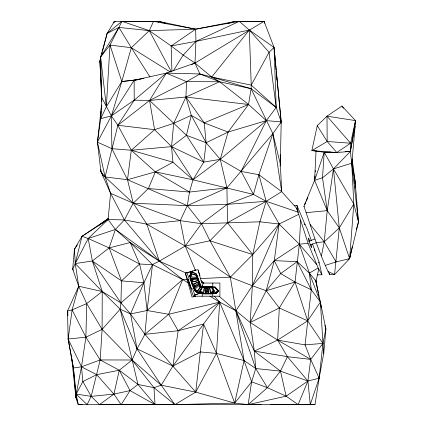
<?xml version="1.0" encoding="UTF-8"?>
<svg xmlns="http://www.w3.org/2000/svg" width="426" height="426" viewBox="0 0 426 426"><rect width="100%" height="100%" fill="white"/><g stroke="black" fill="none" stroke-linecap="round" stroke-linejoin="round"><path stroke-width="0.64" d="M355.146 188.122L355.156 181.492L352.121 159.068M101.574 105.046L97.437 142.146L105.089 176.96L110.6 193.335L108.087 219.544L88.187 238.507L92.351 260.984L102.229 291.522L102.112 329.378L100.179 359.943L91.185 396.361L87.122 404.604L76.201 394.066L73.432 367.979L68.144 339.005L67.526 311.071L78.735 286.245L75.248 263.577L74.459 249.205L81.968 236.345L108.231 218.565M77.324 244.891L74.459 249.205L72.686 269.12L78.735 286.245L86.686 303.573L85.887 337.195L81.499 366.829L82.868 381.552L91.185 396.361L99.476 404.604L174.894 404.636L234.689 403.087L248.118 404.604L251.633 381.829L255.749 368.533L254.317 351.077L250.222 322.509L252.346 285.755L252.735 254.599L259.881 221.808L266.181 201.301L258.907 174.724L272.864 133.636L281.197 121.911L274.062 47.462L264.083 21.3L234.902 21.438L195.662 29.186L149.286 30.629L118.913 27.434L107.123 33.409L100.621 57.031L99.924 61.349L101.702 101.106M294.329 205.753L296.911 205.321L298.264 212.42L296.592 208.202L281.677 191.615L280.345 164.015L281.197 121.911L276.272 71.493M207.302 286.991L207.057 293.578M280.91 123.189L281.197 121.911L276.197 107.448L251.09 88.693L211.706 77.058L199.885 73.948L186.583 81.654L185.928 97.027L173.701 123.332L171.545 146.629L172.929 162.226L155.352 171.88L148.381 188.542L133.216 203.191L124.413 219.907L115.414 229.454L109.125 247.895L121.485 280.872L120.925 302.918L120.169 309.185L137.944 384.438L155.053 404.604L153.951 387.665L132.097 359.997L102.112 329.378L86.686 303.573L72.132 309.894L67.526 311.071L67.931 315.698M330.762 152.061L324.223 152.268L314.601 180.347L303.919 206.227C311.97 229.215 318.584 252.874 329.692 274.637L334.559 274.546L349.613 258.667L358.474 221.978L350.374 151.427L350.614 143.216L355.497 120.611L341.956 106.037L326.987 116.17L317.269 125.681L311.864 150.564L324.223 152.268L336.801 152.519L350.374 151.427L355.092 126.506L355.497 120.611L326.987 116.17L327.179 141.485L336.801 152.519L350.614 143.216L326.987 116.17M187.999 282.784L182.669 279.525L159.308 261.149L124.413 219.907L110.6 193.335L100.887 171.593L100.962 169.612M279.988 165.959L280.345 164.015L272.864 133.636L251.09 88.693L219.614 81.749L199.885 73.948L195.001 63.069L195.912 41.397L195.662 29.186L159.777 21.609L114.269 21.545L107.123 33.409L102.703 50.556M120.925 21.513L153.541 21.353L195.662 29.186L239.258 21.391L249.295 30.028L251.244 85.109L251.09 88.693L248.55 104.487L228.096 132.055L220.263 159.34L226.936 187.845L227.495 222.734L252.735 254.599L230.322 277.166L200.497 278.583M315.719 279.877L325.906 328.915L323.739 353.346L319.138 378.197L314.995 404.604L78.24 404.604L75.919 397.559L71.68 357.994L71.77 356.045M316.044 150.708L314.601 180.347L327.232 210.63L339.298 227.905L349.613 258.667L348.383 259.104M103.364 176.22L100.887 171.593L97.437 142.146L100.685 118.7L101.777 97.687L100.621 57.031L118.913 27.434L121.958 21.311L149.286 30.629L171.161 45.965L183.201 55.066L195.001 63.069L211.706 77.058L219.614 81.749L248.55 104.487L266.335 120.627L281.197 121.911M311.885 404.492L314.995 404.604L310.288 404.546L307.892 381.03L287.406 356.69L277.635 340.108L279.302 307.955L295.048 282.028L299.324 244.194L300.655 220.327L296.592 208.202M150 76.941L131.32 47.701L118.913 27.434L110.004 45.092L106.351 106.718L100.685 118.7L111.394 115.904L134.211 100.169L166.289 73.123L195.001 63.069L264.083 21.3L264.434 23.254M100.685 118.7L101.196 111.548M101.335 109.599L101.612 105.696M325.192 265.446L336.082 261.915L349.613 258.667L353.798 203.979L351.652 161.225M214.416 296.208L219.667 302.14L244.055 360.545L251.633 381.829L234.689 403.087L195.71 392.122L144.909 334.335L130.537 313.919L120.925 302.918L102.229 291.522L78.735 286.245L72.132 309.894L68.144 339.005L81.499 366.829L76.201 394.066L75.919 397.559L77.202 400.499M315 175.778L314.601 180.347L322.514 177.802L333.473 168.893L350.374 151.427L355.497 120.611M315.341 171.864L315.453 170.56M356.328 229.481L358.474 221.978L355.156 181.492L351.876 163.174L355.092 126.506L354.379 125.398M327.983 271.506L334.559 274.546L339.298 227.905L333.473 168.893L324.223 152.268L322.514 177.802L327.232 210.63L324.234 241.819L321.433 255.872M100.887 171.593L105.089 176.96L127.486 179.708L155.352 171.88L192.967 179.809L253.443 194.416L266.181 201.301L279.121 224.012L299.324 244.194L309.372 273.082L311.268 289.733L305.069 344.884L310.719 359.39L319.138 378.197L310.288 404.546L298.147 404.604L286.128 396.185L267.416 387.676L251.633 381.829M315.81 282.438L318.696 269.301L318.499 268.502L321.928 274.775L317.386 274.855M324.9 325.219L325.906 328.915L322.951 343.399L319.138 378.197L318.456 380.024M206.541 286.991L206.077 291.091L206.764 293.578M298.147 404.604L307.892 381.03L310.719 359.39L277.635 340.108L250.222 322.509L235.919 310.762L219.667 302.14L203.553 324.042L195.71 392.122L174.894 404.636L153.951 387.665L137.944 384.438L119.269 370.237L100.179 359.943L85.887 337.195L72.132 309.894M195.406 270.366L185.246 246.042L180.235 220.641L187.307 205.651L189.501 192.057L192.967 179.809L203.761 162.098L206.141 142.747L204.198 122.869L185.928 97.027L149.563 100.451L134.211 100.169L117.848 125.26L105.089 176.96L133.216 203.191L146.842 224.156L159.308 261.149L186.087 273.002M100.738 58.176L99.924 61.349L101.777 97.687L111.394 115.904L117.848 125.26L131.304 150.25L127.486 179.708L133.216 203.191L180.235 220.641L201.461 223.703L259.881 221.808L279.121 224.012L298.647 214.353M205.651 292.753L205.545 293.578L205.204 292.582L206.115 286.991M205.918 290.697L205.971 290.287M206.184 288.642L206.397 286.991M73.501 270.143L72.686 269.12L75.248 263.577L81.968 236.345L88.187 238.507L109.125 247.895L139.59 264.035L152.487 264.621L159.308 261.149L185.246 246.042L209.943 240.765L252.735 254.599L279.121 224.012L274.296 260.611L266.181 290.713L250.222 322.509L279.302 307.955L307.673 320.853L322.951 343.399L323.739 353.346L323.659 349.395M210.865 293.578L210.998 292.582L209.624 286.991M208.058 286.991L208.277 293.578L208.112 290.287M78.549 287.534L78.735 286.245M153.951 387.665L161.209 385.189L172.924 366.062L178.18 330.736L168.659 314.266L147.124 310.522L130.537 313.919L120.169 309.185L102.229 291.522L75.248 263.577L88.187 238.507L115.414 229.454L159.308 261.149L130.207 242.543L115.414 229.454L108.087 219.544L81.968 236.345M351.876 163.174L333.473 168.893L327.232 210.63L306.044 212.68M190.917 276.612L191.285 273.439L196.311 275.042L197.046 277.182M191.231 275.255L190.427 275.042L190.001 276.799L190.427 275.042M204.624 293.168L204.544 293.578L204.416 293.328M205.108 290.697L205.268 289.872M205.593 288.226L205.753 287.406M191.199 271.708L191.136 272.012M349.613 258.667L352.275 246.579M354.714 183.398L355.156 181.492L354.368 180.422M143.924 78.368L134.142 80.232L111.394 115.904L97.437 142.146L111.894 148.685L131.304 150.25L171.545 146.629L186.45 135.308L191.295 115.324L185.928 97.027L219.614 81.749L186.583 81.654L166.289 73.123L134.142 80.232L121.799 81.531L106.351 106.718L100.621 57.031L110.004 45.092L131.32 47.701L170.272 71.973M76.387 395.642L75.919 397.559L73.432 367.979L68.144 339.005L85.887 337.195L102.112 329.378L120.169 309.185L137.028 348.83L161.209 385.189L174.894 404.636M205.316 287.342L205.401 286.991M101.883 53.729L102.378 51.828M204.624 286.991L202.744 292.582L203.452 293.578L205.21 286.991M191.162 274.466L190.353 274.264L189.911 275.883A7.998 0.575 71 0 0 189.943 276.543L190.859 276.644M190.619 273.519L189.969 275.883L190.598 273.78M190.688 273.258L191.12 271.681L196.2 273.849L196.743 275.569M108.087 219.544L124.413 219.907L146.842 224.156L185.246 246.042L201.461 223.703L227.372 204.326L253.443 194.416L258.907 174.724L241.132 171.406L220.263 159.34L206.141 142.747L191.295 115.324L173.701 123.332L154.585 129.685L131.304 150.25L155.352 171.88L189.501 192.057L226.936 187.845L272.864 133.636L281.677 191.615L266.181 201.301L227.495 222.734L209.943 240.765L230.322 277.166L244.055 360.545L234.689 403.087L216.467 353.404L203.553 324.042L178.18 330.736L144.909 334.335L137.028 348.83L132.097 359.997L119.269 370.237L96.675 374.662L82.868 381.552L76.201 394.066L78.24 404.604M190.427 273.998L191.109 271.708M190.752 273.258L191.056 272.203M191.13 271.942L191.205 271.681L196.258 273.849M190.353 274.264L189.879 275.883L190.337 275.952M190.097 277.225L191.285 273.439L190.56 274.679M190.214 275.478L190.087 275.883A7.998 0.575 71 0 1 190.214 276.064M190.055 275.883L190.225 275.377M213.985 292.13L214.012 291.107L211.908 286.991L212.148 287.406M209.565 293.328L209.427 293.168M202.355 293.168L202.212 293.578L201.983 293.328M204.368 287.406L204.512 286.991M205.247 292.177C205.673 290.66 207.68 290.857 208.277 292.177M100.557 64.608L99.924 61.349L100.595 59.486M212.01 293.328L203.106 293.578L202.744 292.582M190.917 280.207L191.418 278.865L192.179 278.838M190.134 277.39L191.434 274.067L196.407 275.462M75.248 263.577L92.351 260.984L109.125 247.895L130.207 242.543L152.487 264.621L147.124 310.522L144.909 334.335L168.659 314.266L182.669 279.525L187.014 279.291M201.695 292.753L201.365 293.578L200.295 292.582L200.651 291.885M203.862 287.406L204.033 286.991M99.924 61.349L100.424 60.119M318.866 376.919L319.138 378.197L307.892 381.03L286.128 396.185L248.118 404.604L267.416 387.676L255.749 368.533L235.919 310.762L252.346 285.755L279.121 224.012M203.649 287.252L203.761 286.991L203.591 287.342M304.952 204.262L305.746 202.451M306.273 201.242L307.854 197.627M197.318 279.232L197.755 279.195A4.532 0.325 71 0 1 197.478 278.21L197.147 277.448L190.837 276.825L190.294 278.066A7.998 0.575 71 0 0 190.789 279.802L191.567 282.262A7.998 0.575 71 0 0 192.302 284.408L192.451 284.813L198.58 281.959M200.928 293.168L200.747 293.578L200.449 293.328M203.495 287.406L203.681 286.991M297.865 212.079L266.181 201.301L227.372 204.326L187.307 205.651L127.486 179.708L111.894 148.685L111.394 115.904L121.799 81.531L131.32 47.701L149.286 30.629L153.541 21.353M185.246 246.042L230.322 277.166L252.346 285.755L274.296 260.611L297.156 261.681L309.372 273.082L320.411 302.05L322.951 343.399L310.719 359.39L287.406 356.69L280.473 371.131L267.416 387.676M200.774 292.342L200.177 293.578L199.735 293.269M203.159 287.406L203.356 286.991M202.962 287.342L203.138 286.991M202.984 287.252L203.117 286.991L202.877 287.406M199.916 293.168L199.703 293.578L198.346 292.582L198.798 291.885M210.998 292.582L210.481 293.578L209.193 286.991M198.601 291.885L198.143 292.582L199.528 293.578L199.964 292.753M202.776 287.406L202.994 286.991M253.443 194.416L241.132 171.406L266.335 120.627L276.197 107.448L269.062 52.291L249.295 30.028L211.706 77.058L251.244 85.109L269.062 52.291L274.062 47.462L249.295 30.028L195.912 41.397L171.161 45.965L171.907 71.046M192.52 281.506C193.207 280.569 193.164 278.05 191.902 278.583M199.059 292.465L198.559 293.37L195.081 290.788L198.644 293.37L199.139 292.465M193.51 284.339C194.309 284.462 196.157 286.32 194.783 287.055M202.771 286.991L200.513 291.091L199.656 291.091L199.975 292.177M202.504 287.342L202.701 286.991M207.824 293.578L208.41 292.582M200.071 293.578L198.899 292.582L200.385 290.138M200.598 289.786L202.291 286.991M333.473 168.893L353.798 203.979L339.298 227.905L324.234 241.819L316.055 242.596M186.583 81.654L149.563 100.451L186.45 135.308L206.141 142.747L228.096 132.055L266.335 120.627L220.263 159.34L192.967 179.809L171.545 146.629L154.585 129.685L117.848 125.26L149.563 100.451L166.289 73.123L199.885 73.948M190.837 276.825L190.294 278.066L197.478 278.21M211.52 293.578L213.048 291.091L211.259 286.991L211.434 287.342M202.19 286.991L199.656 291.091L202.291 293.578M173.371 70.78L183.201 55.066L195.912 41.397L239.258 21.391M137.944 384.438L130.052 390.61L121.154 404.7L113.918 394.109L96.675 374.662L81.499 366.829L73.432 367.979M201.732 287.342L201.956 286.991M201.605 287.342L201.833 286.991M191.418 278.865L190.789 279.802L191.657 279.728M200.737 287.433L201.056 286.847M219.124 296.208L235.919 310.762L254.317 351.077L277.635 340.108L307.673 320.853L320.411 302.05L311.268 289.733L297.156 261.681L280.713 273.572L266.181 290.713L252.346 285.755M200.529 287.321L197.52 291.613L195.3 289.334M185.502 273.955L185.342 273.391M193.441 296.693L194.794 294.957L199.139 293.461M211.749 293.328L211.573 293.578L211.466 293.168M191.136 280.899L192.744 278.668L197.297 278.583L197.834 279.999M130.207 242.543L139.59 264.035L143.913 282.742L147.124 310.522L182.669 279.525L152.487 264.621L143.913 282.742L130.537 313.919L137.028 348.83L172.924 366.062L203.553 324.042M199.826 285.319L200.337 286.922L197.254 291.033L194.213 289.281L198.686 292.433M196.599 291.762L196.333 291.581L196.599 291.762L197.105 291.102M200.135 287.156L200.641 286.496L200.252 285.415A4.532 0.325 71 0 0 200.215 285.037L199.581 285.676M196.434 290.362L195.891 290.985L194.485 289.877L194.597 290.127A7.998 0.575 71 0 0 194.991 290.788L196.354 291.762L196.871 291.102M199.975 287.156L200.492 286.496L200.135 285.415A4.532 0.325 71 0 1 199.911 285.037L199.581 285.356M212.505 293.578L212.755 293.269M200.263 287.252L200.385 286.677M200.087 286.645L200.593 286.022L200.215 285.037M318.27 262.975L319.058 262.038L312.514 243.954M196.721 290.836L196.232 291.091L196.461 290.836M199.943 286.336L200.209 286.022L199.911 285.037M202.574 285.244L202.297 285.532M211.77 293.578C216.227 289.025 212.031 291.512 211.232 292.311M213.426 291.885L213.735 292.582L212.808 293.578L212.526 292.753M199.618 286.086L200.252 285.415M194.991 290.788L195.31 290.452M199.49 286.086L200.135 285.415M199.549 285.74L200.342 284.941L200.098 284.371M200.002 286.991L215.151 286.991L218.794 291.091L217.004 292.332L218.33 291.091L214.837 286.991M214.454 293.578L215.455 292.582L212.324 286.991M195.262 289.488L194.597 290.127L195.891 290.985M212.728 293.578L213.059 293.269M121.485 280.872L143.913 282.742L120.925 302.918L92.351 260.984L121.485 280.872L139.59 264.035M213.927 293.328L213.66 293.578L213.495 293.168M199.128 283.194L199.224 283.705L194.267 287.161L193.063 286.464L193.212 286.868A7.998 0.575 71 0 0 193.91 288.604L195.081 289.195L199.719 284.941L199.522 284.179A4.532 0.325 71 0 1 199.128 283.194L198.756 283.423M214.954 293.578L215.247 293.328M199.363 284.733L200.018 284.179A4.532 0.325 71 0 0 199.735 283.194L199.059 283.652M215.455 292.582L214.278 293.578L213.73 292.342M107.123 33.409L121.958 21.311M191.221 281.165L193.063 279.68L198.367 279.195M199.522 284.179L193.91 288.604L195.081 289.195M214.741 293.578L218.33 291.091L214.858 293.578L212.425 293.578L213.735 292.582M215.167 293.328L214.848 293.578L214.651 293.168M86.686 303.573L102.229 291.522M199.155 284.355L199.991 283.705L199.735 283.194M216.653 292.236L216.882 292.582L215.151 293.578L215.561 293.269M215.774 293.109L216.621 292.492M217.468 291.869L218.794 291.091L215.322 293.578L214.896 292.753M101.761 223.426L108.385 218.575M99.476 404.604L113.918 394.109L130.052 390.61L155.053 404.604M98.694 225.429L108.289 218.597M215.657 292.433L217.904 291.091L214.55 286.991M213.314 293.578L213.671 293.328M215.205 293.578L215.657 293.269M215.881 293.109L216.775 292.492M178.18 330.736L219.667 302.14L209.965 296.208M199.57 283.402L200.007 283.21M171.161 45.965L195.662 29.186M198.196 280.585L192.334 281.756L191.567 282.262L198.196 280.585A4.532 0.325 71 0 0 198.612 281.799L192.302 284.408L193.196 284.27M215.386 293.578L216.882 292.582M318.696 269.301L308.083 243.358L299.324 244.194L274.296 260.611L280.713 273.572L295.048 282.028L311.268 289.733M215.151 293.578L216.68 292.582L216.227 291.885M303.919 206.227L304.372 206.509M193.952 286.41L193.212 286.868L194.267 287.161M350.614 143.216L327.179 141.485L311.864 150.564L336.801 152.519M217.91 291.453L218.527 291.091L216.307 288.53M198.665 282.433L198.82 283.066L195.012 285.372L192.706 285.505L195.385 286.384M317.956 268.092L309.372 273.082L315.954 281.117L318.158 292.699M172.924 366.062L200.172 351.929L216.467 353.404L244.055 360.545L255.749 368.533L280.473 371.131L307.892 381.03M198.835 282.246L199.134 282.103M198.575 282.129L199.293 281.799M110.6 193.335L133.216 203.191L187.307 205.651L226.936 187.845M191.365 64.645L195.001 63.069M191.295 115.324L204.198 122.869L248.55 104.487L185.928 97.027M158.557 22.083L159.777 21.609L166.129 23.451M81.499 366.829L100.179 359.943L132.097 359.997L161.209 385.189L195.71 392.122L216.467 353.404L219.667 302.14L168.659 314.266M186.295 272.944L185.448 273.242L193.532 296.672M199.634 293.37L195.113 294.946L195.113 296.208L219.912 296.208L219.912 283.045L201.759 283.045L197.968 269.642L185.299 273.226L192.046 297.087L195.151 296.208M194.283 296.453L195.113 296.166M188.58 272.299L192.85 270.824M194.07 270.404L195.901 269.775M308.648 241.191L314.931 239.029M191.295 283.764L192.552 283.333M309.936 244.929L316.22 242.761M193.479 296.805L195.204 296.208M198.117 280.798L198.878 280.585M227.25 23.537L234.902 21.438L264.083 21.3L262.139 21.545M198.271 280.596L198.697 280.638M171.545 146.629L203.761 162.098L220.263 159.34M137.965 79.726L134.142 80.232L134.211 100.169M137.566 79.625L121.799 81.531L110.004 45.092M138.881 79.47L140.191 79.311M191.439 281.858L192.334 281.756M146.842 224.156L180.235 220.641M322.951 343.399L305.069 344.884L277.635 340.108M78.991 404.604L82.149 404.498M197.568 278.705L198.303 278.87M345.145 151.597L350.374 151.427M192.941 278.817L197.499 278.679L197.755 279.195M197.648 278.599L198.404 278.583M303.445 404.487L270.361 404.487M247.431 404.604L261.143 404.487M202.243 286.597L212.782 286.597L212.782 283.045M199.538 293.578L199.874 293.578L196.498 291.091L197.435 291.645L196.567 291.341L196.785 291.56M156.475 21.609L159.777 21.609M101.569 404.482L114.615 404.604M197.121 278.194L197.973 278.21M148.381 188.542L189.501 192.057M196.663 277.331L197.77 277.448L197.872 277.827M196.817 277.299L197.275 277.347A4.532 0.325 71 0 1 197.238 276.975L196.855 275.894L196.04 275.691M196.69 277.246L197.579 277.347L197.281 276.362L196.114 276.117M196.78 276.905L197.238 276.975M196.45 276.836L197.355 276.975A4.532 0.325 71 0 1 197.579 277.347M76.201 394.066L91.185 396.361L113.918 394.109L119.269 370.237L130.052 390.61M287.406 356.69L254.317 351.077L280.473 371.131L286.128 396.185M234.902 21.438L236.206 21.689M196.088 276.197L196.897 276.362L197.275 277.347M189.368 282.103L189.362 282.449M196.2 275.691L197.004 275.894L197.355 276.975M131.304 150.25L172.929 162.226L192.967 179.809M196.285 275.201C197.6 275.643 196.727 274.621 197.131 275.808M196.077 274.738L196.972 275.063M204.198 122.869L228.096 132.055M196.216 291.171L199.815 293.578M198.346 292.582L199.874 293.578M199.634 293.578L198.143 292.582M195.167 290.788L196.152 291.459L195.199 290.788A7.998 0.575 71 0 0 195.161 290.292M201.711 293.578L200.295 292.582M304.026 223.959L305.101 224.72L306.96 228.442L311.342 240.541M197.345 291.56L197.776 291.869M198.649 292.492L199.517 293.109M196.588 291.932L197.627 292.699M195.023 290.788L196.354 291.762M258.907 174.724L281.677 191.615M196.807 291.916L198.644 293.37M202.27 293.328L202.6 293.578L200.177 293.578L198.899 292.582M199.885 293.269L200.279 293.578M198.085 292.385L197.185 291.602M201.051 280.553L203.926 283.045M251.244 85.109L276.197 107.448L274.062 47.462L276.154 70.194M202.584 292.417L200.513 291.091L202.52 293.578M202.973 293.269L203.255 293.578M201.29 281.394L202.749 283.045M299.324 244.194L316.656 264.503M310.213 224.481L324.234 241.819L336.082 261.915M205.204 292.582L205.998 293.578M187.307 205.651L201.461 223.703L209.943 240.765M279.302 307.955L266.181 290.713L295.048 282.028L307.673 320.853M213.192 286.991L213.421 287.342M186.45 135.308L203.761 162.098M213.069 286.991L213.293 287.342M341.956 106.037L343.377 108.247M317.269 125.681L327.179 141.485M203.314 293.269L203.506 293.578M212.728 286.991L212.941 287.342M149.286 30.629L171.348 71.866M212.031 286.991L212.249 287.406M215.279 293.168L215.492 293.578M211.887 286.991L212.063 287.342M198.282 279.605C197.584 278.876 199.863 284.829 199.214 282.177M190.635 286.096L190.395 285.569M211.669 286.991L211.866 287.406M192.696 285.266L192.291 284.291M211.344 286.991L211.53 287.406M200.353 286.954L200.465 287.023M199.592 282.742L199.389 282.268M191.695 281.788L191.892 282.262M200.822 286.581L201.178 287.348L201.099 286.98M296.911 205.321L305.101 224.72M210.992 286.991L211.163 287.406M198.505 280.132L198.633 280.462M199.086 283.807L198.835 283.12M190.182 285.021L189.969 284.435M199.171 281.698L198.899 280.926M200.784 287.332L200.609 286.842M192.185 283.029L192.318 283.412M192.147 283.902L191.881 283.13M210.513 286.991L210.657 287.406M198.223 270.542L199.97 275.542M186.844 272.193L189.208 278.961M192.643 288.807L194.794 294.957M210.401 286.991L210.519 287.342M198.937 281.314L199.16 282.012M189.772 283.86L189.527 283.077M300.655 220.327L308.083 243.358M198.708 280.335L198.495 279.605M191.753 282.736L191.503 281.852M192.637 284.387L192.744 284.754M319.058 262.038L321.928 274.775M209.81 286.991L209.922 287.406M353.798 203.979L358.474 221.978M67.526 311.071L67.979 312.977M304.686 204.017L304.808 204.661M329.415 273.178L329.495 273.593M329.612 274.216L329.692 274.637M318.403 293.988L318.648 295.277M149.563 100.451L154.585 129.685M320.411 302.05L321.257 307.295M71.563 356.674L71.68 357.994M314.276 249.066L314.42 251.052M276.453 73.442L276.586 75.429M276.676 76.749L276.852 79.396M207.947 286.991L208.09 289.872M280.271 154.76L280.345 164.015M101.777 97.687L101.787 101.292M212.782 296.208L212.782 293.972L202.243 293.972L202.243 296.208M198.042 278.38A4.532 0.325 71 0 1 198.314 279.062M200.752 285.164A5.266 0.378 71 0 1 199.975 284.43A5.266 0.378 71 0 1 197.717 277.89A5.266 0.378 71 0 1 197.877 276.831M193.894 288.045A5.266 0.378 71 0 1 191.892 283.833A5.266 0.378 71 0 1 190.614 278.641M190.923 279.227A5.266 0.378 71 0 1 191.061 279.52M193.526 286.506A5.266 0.378 71 0 1 193.633 286.895M191.748 288.556A5.266 0.378 71 0 1 190.752 287.161A5.266 0.378 71 0 1 188.553 280.638A5.266 0.378 71 0 1 188.947 280.249M310.927 244.444A5.005 0.362 71 0 1 311.06 246.558A5.005 0.362 71 0 1 308.461 238.933A5.005 0.362 71 0 1 309.888 241.398M191.7 288.546A5.005 0.362 71 0 1 189.794 284.541A5.005 0.362 71 0 1 188.58 279.61M203.048 282.523A5.005 0.362 71 0 0 203.261 283.045L203.452 283.562A5.266 0.378 71 0 1 203.095 282.699M202.057 285.782A5.112 0.351 -53.3 0 1 203.181 283.86M190.598 274.264L190.374 274.972L190.598 274.264M114.269 21.545L113.843 22.791L114.269 21.545L115.6 21.54L114.269 21.545"/></g></svg>
